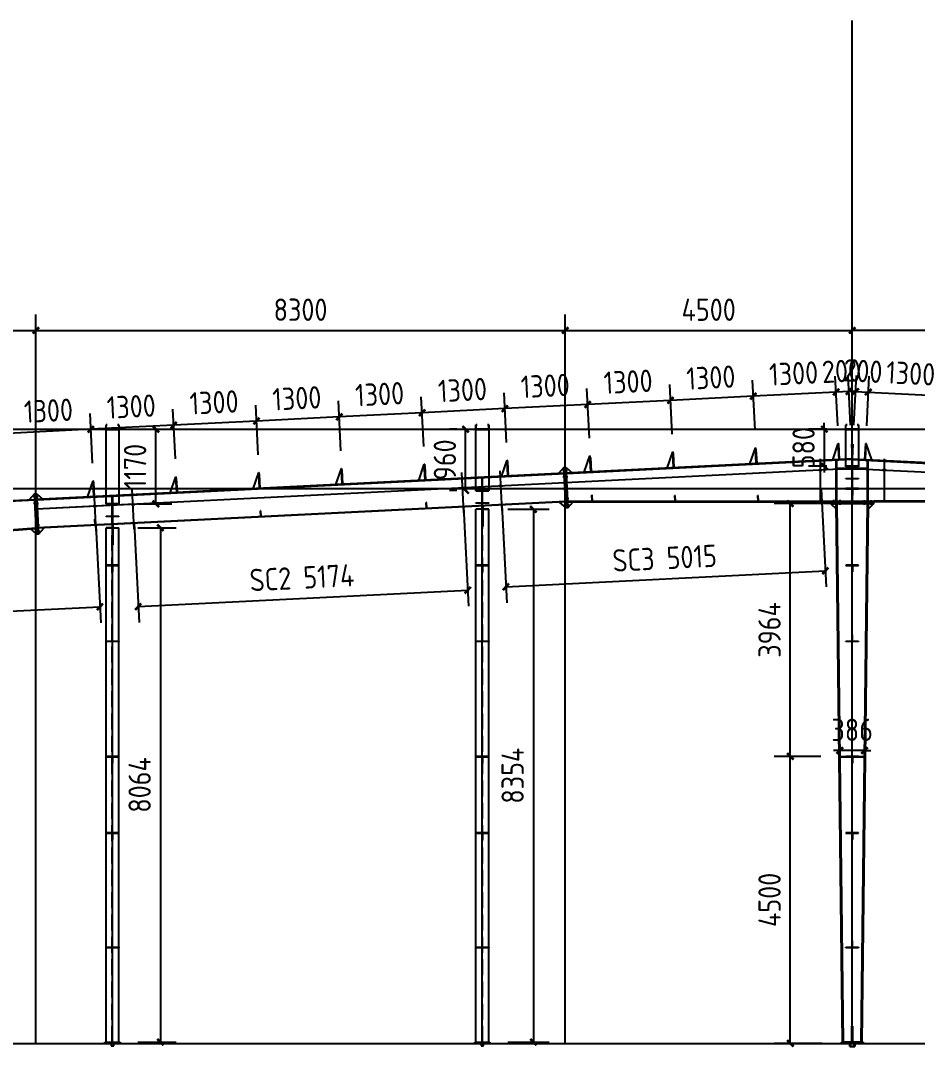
# Model space of a CAD drawing. Extents: x 102162 to 621267, y -39398 to 328893.
# Drawn here: x 185824 to 199888, y 34515 to 50616 of the extents above; entities that cross this region are included whole.
import ezdxf

# ---------------------------------------------------------------- set-up
doc = ezdxf.new("R2010")
doc.units = 0
doc.header["$LTSCALE"] = 1000
doc.header["$MEASUREMENT"] = 0
doc.linetypes.add('DASH', pattern=[0.35, 0.25, -0.1])
doc.layers.add('AXIS', color=3, linetype='Continuous')
doc.layers.add('DOTE', color=1, linetype='Continuous')
doc.styles.get("Standard").update_dxf_attribs({"font": 'gbenor.shx', "bigfont": 'gbcbig.shx'})
doc.dimstyles.get("Standard").update_dxf_attribs({"dimscale": 100, "dimtxt": 3.5, "dimasz": 1, "dimexe": 2.5, "dimexo": 3, "dimgap": 1.5, "dimtad": 1, "dimdec": 0, "dimzin": 0, "dimdsep": 46, "dimtxsty": 'Standard', "dimblk": 'ARCHTICK', "dimcen": 0.09, "dimadec": 0, "dimazin": 0, "dimtfac": 1, "dimtdec": 0, "dimtix": 1, "dimtmove": 2, "dimatfit": 3, "dimfxl": 1, "dimtolj": 1, "dimtzin": 0, "dimarcsym": 0})

# ---------------------------------------------------------------- blocks, each defined once
blk = doc.blocks.new('_ArchTick')
at = {"color": 0, "linetype": 'ByBlock', "const_width": 0.4}
blk.add_lwpolyline([(-0.5, -0.5), (0.5, 0.5)], dxfattribs=at)
blk = doc.blocks.new('*D8777')
at = {"layer": 'AXIS', "color": 0, "lineweight": -2}
for p, q in [((181565, 43176), (181565, 46007)), ((186065, 43669), (186065, 46007)), ((181565, 45757), (186065, 45757))]:
    blk.add_line(p, q, dxfattribs=at)
at = {"layer": 'Defpoints', "color": 0}
for p in [(186065, 45757), (186065, 43369), (181565, 42876)]:
    blk.add_point(p, dxfattribs=at)
at = {"layer": 'AXIS', "color": 0, "lineweight": -2, "xscale": 100, "yscale": 100, "zscale": 100, "rotation": 180}
blk.add_blockref('_ArchTick', (181565, 45757), dxfattribs=at)
at = {"layer": 'AXIS', "color": 0, "lineweight": -2, "xscale": 100, "yscale": 100, "zscale": 100}
blk.add_blockref('_ArchTick', (186065, 45757), dxfattribs=at)
at = {"layer": 'AXIS', "color": 0, "insert": (183815, 46082), "char_height": 350, "attachment_point": 5}
blk.add_mtext('\\A1;4500', dxfattribs=at)
blk = doc.blocks.new('*D8778')
at = {"layer": 'AXIS', "color": 0, "lineweight": -2}
for p, q in [((186065, 43669), (186065, 46007)), ((194365, 42597), (194365, 46007)), ((186065, 45757), (194365, 45757))]:
    blk.add_line(p, q, dxfattribs=at)
at = {"layer": 'Defpoints', "color": 0}
for p in [(194365, 45757), (186065, 43369), (194365, 42297)]:
    blk.add_point(p, dxfattribs=at)
at = {"layer": 'AXIS', "color": 0, "lineweight": -2, "xscale": 100, "yscale": 100, "zscale": 100, "rotation": 180}
blk.add_blockref('_ArchTick', (186065, 45757), dxfattribs=at)
at = {"layer": 'AXIS', "color": 0, "lineweight": -2, "xscale": 100, "yscale": 100, "zscale": 100}
blk.add_blockref('_ArchTick', (194365, 45757), dxfattribs=at)
at = {"layer": 'AXIS', "color": 0, "insert": (190215, 46082), "char_height": 350, "attachment_point": 5}
blk.add_mtext('\\A1;8300', dxfattribs=at)
blk = doc.blocks.new('*D8779')
at = {"layer": 'AXIS', "color": 0, "lineweight": -2}
for p, q in [((194365, 42597), (194365, 46007)), ((198865, 44739), (198865, 46007)), ((194365, 45757), (198865, 45757))]:
    blk.add_line(p, q, dxfattribs=at)
at = {"layer": 'Defpoints', "color": 0}
for p in [(198865, 45757), (198865, 44439), (194365, 42297)]:
    blk.add_point(p, dxfattribs=at)
at = {"layer": 'AXIS', "color": 0, "lineweight": -2, "xscale": 100, "yscale": 100, "zscale": 100, "rotation": 180}
blk.add_blockref('_ArchTick', (194365, 45757), dxfattribs=at)
at = {"layer": 'AXIS', "color": 0, "lineweight": -2, "xscale": 100, "yscale": 100, "zscale": 100}
blk.add_blockref('_ArchTick', (198865, 45757), dxfattribs=at)
at = {"layer": 'AXIS', "color": 0, "insert": (196615, 46082), "char_height": 350, "attachment_point": 5}
blk.add_mtext('\\A1;4500', dxfattribs=at)
blk = doc.blocks.new('*D8780')
at = {"layer": 'AXIS', "color": 0, "lineweight": -2}
for p, q in [((198639, 44262), (198600, 45040)), ((198839, 44272), (198800, 45050)), ((198613, 44791), (198513, 44786)), ((198813, 44801), (198613, 44791)), ((198813, 44801), (198912, 44806))]:
    blk.add_line(p, q, dxfattribs=at)
at = {"layer": 'Defpoints', "color": 0}
for p in [(198613, 44791), (198654, 43962), (198854, 43972)]:
    blk.add_point(p, dxfattribs=at)
at = {"layer": 'AXIS', "color": 0, "lineweight": -2, "xscale": 100, "yscale": 100, "zscale": 100}
for p, rotation in [((198613, 44791), 2.862405226111325), ((198813, 44801), 182.8624052261113)]:
    blk.add_blockref('_ArchTick', p, dxfattribs=dict(at, rotation=rotation))
at = {"layer": 'AXIS', "color": 0, "insert": (198696, 45120), "char_height": 350, "attachment_point": 5, "rotation": 2.8624}
blk.add_mtext('\\A1;200', dxfattribs=at)
blk = doc.blocks.new('*D8781')
at = {"layer": 'AXIS', "color": 0, "lineweight": -2}
for p, q in [((197341, 44197), (197302, 44976)), ((198639, 44262), (198600, 45040)), ((198613, 44791), (197314, 44726))]:
    blk.add_line(p, q, dxfattribs=at)
at = {"layer": 'Defpoints', "color": 0}
for p in [(197314, 44726), (198654, 43962), (197356, 43897)]:
    blk.add_point(p, dxfattribs=at)
at = {"layer": 'AXIS', "color": 0, "lineweight": -2, "xscale": 100, "yscale": 100, "zscale": 100}
for p, rotation in [((197314, 44726), 182.8624052262575), ((198613, 44791), 2.862405226257474)]:
    blk.add_blockref('_ArchTick', p, dxfattribs=dict(at, rotation=rotation))
at = {"layer": 'AXIS', "color": 0, "insert": (197947, 45083), "char_height": 350, "attachment_point": 5, "rotation": 2.8624}
blk.add_mtext('\\A1;1300', dxfattribs=at)
blk = doc.blocks.new('*D8782')
at = {"layer": 'AXIS', "color": 0, "lineweight": -2}
for p, q in [((197341, 44197), (197302, 44976)), ((196043, 44132), (196004, 44911)), ((197314, 44726), (196016, 44661))]:
    blk.add_line(p, q, dxfattribs=at)
at = {"layer": 'Defpoints', "color": 0}
for p in [(196016, 44661), (196057, 43832), (197356, 43897)]:
    blk.add_point(p, dxfattribs=at)
at = {"layer": 'AXIS', "color": 0, "lineweight": -2, "xscale": 100, "yscale": 100, "zscale": 100}
for p, rotation in [((197314, 44726), 2.862405226257474), ((196016, 44661), 182.8624052262575)]:
    blk.add_blockref('_ArchTick', p, dxfattribs=dict(at, rotation=rotation))
at = {"layer": 'AXIS', "color": 0, "insert": (196649, 45018), "char_height": 350, "attachment_point": 5, "rotation": 2.8624}
blk.add_mtext('\\A1;1300', dxfattribs=at)
blk = doc.blocks.new('*D8783')
at = {"layer": 'AXIS', "color": 0, "lineweight": -2}
for p, q in [((194744, 44067), (194705, 44846)), ((196043, 44132), (196004, 44911)), ((196016, 44661), (194718, 44596))]:
    blk.add_line(p, q, dxfattribs=at)
at = {"layer": 'Defpoints', "color": 0}
for p in [(194718, 44596), (196057, 43832), (194759, 43767)]:
    blk.add_point(p, dxfattribs=at)
at = {"layer": 'AXIS', "color": 0, "lineweight": -2, "xscale": 100, "yscale": 100, "zscale": 100}
for p, rotation in [((194718, 44596), 182.8624052262575), ((196016, 44661), 2.862405226257474)]:
    blk.add_blockref('_ArchTick', p, dxfattribs=dict(at, rotation=rotation))
at = {"layer": 'AXIS', "color": 0, "insert": (195351, 44953), "char_height": 350, "attachment_point": 5, "rotation": 2.8624}
blk.add_mtext('\\A1;1300', dxfattribs=at)
blk = doc.blocks.new('*D8784')
at = {"layer": 'AXIS', "color": 0, "lineweight": -2}
for p, q in [((193446, 44002), (193407, 44781)), ((194744, 44067), (194705, 44846)), ((194718, 44596), (193419, 44531))]:
    blk.add_line(p, q, dxfattribs=at)
at = {"layer": 'Defpoints', "color": 0}
for p in [(193419, 44531), (193461, 43703), (194759, 43767)]:
    blk.add_point(p, dxfattribs=at)
at = {"layer": 'AXIS', "color": 0, "lineweight": -2, "xscale": 100, "yscale": 100, "zscale": 100}
for p, rotation in [((193419, 44531), 182.8624052262575), ((194718, 44596), 2.862405226257474)]:
    blk.add_blockref('_ArchTick', p, dxfattribs=dict(at, rotation=rotation))
at = {"layer": 'AXIS', "color": 0, "insert": (194052, 44888), "char_height": 350, "attachment_point": 5, "rotation": 2.8624}
blk.add_mtext('\\A1;1300', dxfattribs=at)
blk = doc.blocks.new('*D8785')
at = {"layer": 'AXIS', "color": 0, "lineweight": -2}
for p, q in [((193446, 44002), (193407, 44781)), ((192147, 43937), (192108, 44716)), ((193419, 44531), (192121, 44466))]:
    blk.add_line(p, q, dxfattribs=at)
at = {"layer": 'Defpoints', "color": 0}
for p in [(192121, 44466), (192162, 43638), (193461, 43703)]:
    blk.add_point(p, dxfattribs=at)
at = {"layer": 'AXIS', "color": 0, "lineweight": -2, "xscale": 100, "yscale": 100, "zscale": 100}
for p, rotation in [((193419, 44531), 2.862405226257474), ((192121, 44466), 182.8624052262575)]:
    blk.add_blockref('_ArchTick', p, dxfattribs=dict(at, rotation=rotation))
at = {"layer": 'AXIS', "color": 0, "insert": (192754, 44823), "char_height": 350, "attachment_point": 5, "rotation": 2.8624}
blk.add_mtext('\\A1;1300', dxfattribs=at)
blk = doc.blocks.new('*D8786')
at = {"layer": 'AXIS', "color": 0, "lineweight": -2}
for p, q in [((190849, 43872), (190810, 44651)), ((192147, 43937), (192108, 44716)), ((192121, 44466), (190823, 44401))]:
    blk.add_line(p, q, dxfattribs=at)
at = {"layer": 'Defpoints', "color": 0}
for p in [(190823, 44401), (192162, 43638), (190864, 43573)]:
    blk.add_point(p, dxfattribs=at)
at = {"layer": 'AXIS', "color": 0, "lineweight": -2, "xscale": 100, "yscale": 100, "zscale": 100}
for p, rotation in [((190823, 44401), 182.8624052262575), ((192121, 44466), 2.862405226257474)]:
    blk.add_blockref('_ArchTick', p, dxfattribs=dict(at, rotation=rotation))
at = {"layer": 'AXIS', "color": 0, "insert": (191455, 44758), "char_height": 350, "attachment_point": 5, "rotation": 2.8624}
blk.add_mtext('\\A1;1300', dxfattribs=at)
blk = doc.blocks.new('*D8787')
at = {"layer": 'AXIS', "color": 0, "lineweight": -2}
for p, q in [((190849, 43872), (190810, 44651)), ((189551, 43807), (189512, 44586)), ((190823, 44401), (189524, 44336))]:
    blk.add_line(p, q, dxfattribs=at)
at = {"layer": 'Defpoints', "color": 0}
for p in [(189524, 44336), (189566, 43508), (190864, 43573)]:
    blk.add_point(p, dxfattribs=at)
at = {"layer": 'AXIS', "color": 0, "lineweight": -2, "xscale": 100, "yscale": 100, "zscale": 100}
for p, rotation in [((190823, 44401), 2.862405226257474), ((189524, 44336), 182.8624052262575)]:
    blk.add_blockref('_ArchTick', p, dxfattribs=dict(at, rotation=rotation))
at = {"layer": 'AXIS', "color": 0, "insert": (190157, 44693), "char_height": 350, "attachment_point": 5, "rotation": 2.8624}
blk.add_mtext('\\A1;1300', dxfattribs=at)
blk = doc.blocks.new('*D8788')
at = {"layer": 'AXIS', "color": 0, "lineweight": -2}
for p, q in [((188252, 43742), (188213, 44521)), ((189551, 43807), (189512, 44586)), ((189524, 44336), (188226, 44271))]:
    blk.add_line(p, q, dxfattribs=at)
at = {"layer": 'Defpoints', "color": 0}
for p in [(188226, 44271), (189566, 43508), (188267, 43443)]:
    blk.add_point(p, dxfattribs=at)
at = {"layer": 'AXIS', "color": 0, "lineweight": -2, "xscale": 100, "yscale": 100, "zscale": 100}
for p, rotation in [((188226, 44271), 182.8624052262575), ((189524, 44336), 2.862405226257474)]:
    blk.add_blockref('_ArchTick', p, dxfattribs=dict(at, rotation=rotation))
at = {"layer": 'AXIS', "color": 0, "insert": (188859, 44629), "char_height": 350, "attachment_point": 5, "rotation": 2.8624}
blk.add_mtext('\\A1;1300', dxfattribs=at)
blk = doc.blocks.new('*D8789')
at = {"layer": 'AXIS', "color": 0, "lineweight": -2}
for p, q in [((186954, 43678), (186915, 44456)), ((188252, 43742), (188213, 44521)), ((188226, 44271), (186927, 44207))]:
    blk.add_line(p, q, dxfattribs=at)
at = {"layer": 'Defpoints', "color": 0}
for p in [(186927, 44207), (186969, 43378), (188267, 43443)]:
    blk.add_point(p, dxfattribs=at)
at = {"layer": 'AXIS', "color": 0, "lineweight": -2, "xscale": 100, "yscale": 100, "zscale": 100}
for p, rotation in [((186927, 44207), 182.8624052262575), ((188226, 44271), 2.862405226257474)]:
    blk.add_blockref('_ArchTick', p, dxfattribs=dict(at, rotation=rotation))
at = {"layer": 'AXIS', "color": 0, "insert": (187560, 44564), "char_height": 350, "attachment_point": 5, "rotation": 2.8624}
blk.add_mtext('\\A1;1300', dxfattribs=at)
blk = doc.blocks.new('*D8790')
at = {"layer": 'AXIS', "color": 0, "lineweight": -2}
for p, q in [((186954, 43678), (186915, 44456)), ((185655, 43613), (185617, 44391)), ((186927, 44207), (185629, 44142))]:
    blk.add_line(p, q, dxfattribs=at)
at = {"layer": 'Defpoints', "color": 0}
for p in [(185629, 44142), (185670, 43313), (186969, 43378)]:
    blk.add_point(p, dxfattribs=at)
at = {"layer": 'AXIS', "color": 0, "lineweight": -2, "xscale": 100, "yscale": 100, "zscale": 100}
for p, rotation in [((186927, 44207), 2.862405226257474), ((185629, 44142), 182.8624052262575)]:
    blk.add_blockref('_ArchTick', p, dxfattribs=dict(at, rotation=rotation))
at = {"layer": 'AXIS', "color": 0, "insert": (186262, 44499), "char_height": 350, "attachment_point": 5, "rotation": 2.8624}
blk.add_mtext('\\A1;1300', dxfattribs=at)
blk = doc.blocks.new('*D8797')
at = {"layer": 'AXIS', "color": 0, "lineweight": -2}
for p, q in [((198865, 44739), (198865, 46007)), ((203365, 42597), (203365, 46007)), ((203365, 45757), (198865, 45757))]:
    blk.add_line(p, q, dxfattribs=at)
at = {"layer": 'Defpoints', "color": 0}
for p in [(198865, 45757), (198865, 44439), (203365, 42297)]:
    blk.add_point(p, dxfattribs=at)
at = {"layer": 'AXIS', "color": 0, "lineweight": -2, "xscale": 100, "yscale": 100, "zscale": 100, "rotation": 180}
blk.add_blockref('_ArchTick', (198865, 45757), dxfattribs=at)
at = {"layer": 'AXIS', "color": 0, "lineweight": -2, "xscale": 100, "yscale": 100, "zscale": 100}
blk.add_blockref('_ArchTick', (203365, 45757), dxfattribs=at)
at = {"layer": 'AXIS', "color": 0, "insert": (201115, 46082), "char_height": 350, "attachment_point": 5}
blk.add_mtext('\\A1;4500', dxfattribs=at)
blk = doc.blocks.new('*D8798')
at = {"layer": 'AXIS', "color": 0, "lineweight": -2}
for p, q in [((198892, 44272), (198931, 45050)), ((199092, 44262), (199130, 45040)), ((198918, 44801), (198818, 44806)), ((198918, 44801), (199118, 44791)), ((199118, 44791), (199218, 44786))]:
    blk.add_line(p, q, dxfattribs=at)
at = {"layer": 'Defpoints', "color": 0}
for p in [(199118, 44791), (198877, 43972), (199077, 43962)]:
    blk.add_point(p, dxfattribs=at)
at = {"layer": 'AXIS', "color": 0, "lineweight": -2, "xscale": 100, "yscale": 100, "zscale": 100}
for p, rotation in [((198918, 44801), 357.1375947738887), ((199118, 44791), 177.1375947738887)]:
    blk.add_blockref('_ArchTick', p, dxfattribs=dict(at, rotation=rotation))
at = {"layer": 'AXIS', "color": 0, "insert": (199034, 45120), "char_height": 350, "attachment_point": 5, "rotation": 357.1376}
blk.add_mtext('\\A1;200', dxfattribs=at)
blk = doc.blocks.new('*D8799')
at = {"layer": 'AXIS', "color": 0, "lineweight": -2}
for p, q in [((199092, 44262), (199130, 45040)), ((200390, 44197), (200429, 44976)), ((199118, 44791), (200416, 44726))]:
    blk.add_line(p, q, dxfattribs=at)
at = {"layer": 'Defpoints', "color": 0}
for p in [(200416, 44726), (199077, 43962), (200375, 43897)]:
    blk.add_point(p, dxfattribs=at)
at = {"layer": 'AXIS', "color": 0, "lineweight": -2, "xscale": 100, "yscale": 100, "zscale": 100}
for p, rotation in [((199118, 44791), 177.1375947737425), ((200416, 44726), 357.1375947737425)]:
    blk.add_blockref('_ArchTick', p, dxfattribs=dict(at, rotation=rotation))
at = {"layer": 'AXIS', "color": 0, "insert": (199783, 45083), "char_height": 350, "attachment_point": 5, "rotation": 357.1376}
blk.add_mtext('\\A1;1300', dxfattribs=at)
blk = doc.blocks.new('*D8822')
at = {"layer": 'AXIS', "color": 0, "lineweight": -2}
for p, q in [((198372, 39079), (197644, 39079)), ((197894, 34579), (197894, 39079)), ((198395, 34579), (197644, 34579))]:
    blk.add_line(p, q, dxfattribs=at)
at = {"layer": 'Defpoints', "color": 0}
for p in [(197894, 39079), (198672, 39079), (198695, 34579)]:
    blk.add_point(p, dxfattribs=at)
at = {"layer": 'AXIS', "color": 0, "lineweight": -2, "xscale": 100, "yscale": 100, "zscale": 100}
for p, rotation in [((197894, 39079), 90), ((197894, 34579), 270)]:
    blk.add_blockref('_ArchTick', p, dxfattribs=dict(at, rotation=rotation))
at = {"layer": 'AXIS', "color": 0, "insert": (197569, 36829), "char_height": 350, "attachment_point": 5, "rotation": 90}
blk.add_mtext('\\A1;4500', dxfattribs=at)
blk = doc.blocks.new('*D8823')
at = {"layer": 'AXIS', "color": 0, "lineweight": -2}
for p, q in [((198565, 43043), (197644, 43043)), ((197894, 39079), (197894, 43043)), ((198372, 39079), (197644, 39079))]:
    blk.add_line(p, q, dxfattribs=at)
at = {"layer": 'Defpoints', "color": 0}
for p in [(197894, 43043), (198865, 43043), (198672, 39079)]:
    blk.add_point(p, dxfattribs=at)
at = {"layer": 'AXIS', "color": 0, "lineweight": -2, "xscale": 100, "yscale": 100, "zscale": 100}
for p, rotation in [((197894, 43043), 90), ((197894, 39079), 270)]:
    blk.add_blockref('_ArchTick', p, dxfattribs=dict(at, rotation=rotation))
at = {"layer": 'AXIS', "color": 0, "insert": (197569, 41061), "char_height": 350, "attachment_point": 5, "rotation": 90}
blk.add_mtext('\\A1;3964', dxfattribs=at)
blk = doc.blocks.new('*D8832')
at = {"color": 0, "lineweight": -2}
for p, q in [((187665, 44209), (188196, 44209)), ((187946, 43039), (187946, 44209)), ((187665, 43039), (188196, 43039))]:
    blk.add_line(p, q, dxfattribs=at)
at = {"layer": 'Defpoints', "color": 0}
for p in [(187365, 44209), (187946, 44209), (187365, 43039)]:
    blk.add_point(p, dxfattribs=at)
at = {"color": 0, "lineweight": -2, "xscale": 100, "yscale": 100, "zscale": 100}
for p, rotation in [((187946, 44209), 90), ((187946, 43039), 270)]:
    blk.add_blockref('_ArchTick', p, dxfattribs=dict(at, rotation=rotation))
at = {"color": 0, "insert": (187621, 43624), "char_height": 350, "attachment_point": 5, "rotation": 90}
blk.add_mtext('\\A1;1170', dxfattribs=at)
blk = doc.blocks.new('*D8833')
at = {"color": 0, "lineweight": -2}
for p, q in [((192665, 44209), (192553, 44209)), ((192803, 43249), (192803, 44209)), ((192665, 43249), (192553, 43249))]:
    blk.add_line(p, q, dxfattribs=at)
at = {"layer": 'Defpoints', "color": 0}
for p in [(192803, 44209), (192965, 44209), (192965, 43249)]:
    blk.add_point(p, dxfattribs=at)
at = {"color": 0, "lineweight": -2, "xscale": 100, "yscale": 100, "zscale": 100}
for p, rotation in [((192803, 44209), 90), ((192803, 43249), 270)]:
    blk.add_blockref('_ArchTick', p, dxfattribs=dict(at, rotation=rotation))
at = {"color": 0, "insert": (192478, 43729), "char_height": 350, "attachment_point": 5, "rotation": 90}
blk.add_mtext('\\A1;960', dxfattribs=at)
blk = doc.blocks.new('*D8774')
at = {"color": 0, "lineweight": -2}
for p, q in [((198428, 44209), (198428, 44309)), ((198465, 44209), (198178, 44209)), ((198428, 44209), (198428, 43629)), ((198465, 43629), (198178, 43629)), ((198428, 43629), (198428, 43529))]:
    blk.add_line(p, q, dxfattribs=at)
at = {"layer": 'Defpoints', "color": 0}
for p in [(198765, 44209), (198428, 43629), (198765, 43629)]:
    blk.add_point(p, dxfattribs=at)
at = {"color": 0, "lineweight": -2, "xscale": 100, "yscale": 100, "zscale": 100}
for p, rotation in [((198428, 44209), 270), ((198428, 43629), 90)]:
    blk.add_blockref('_ArchTick', p, dxfattribs=dict(at, rotation=rotation))
at = {"color": 0, "insert": (198103, 43919), "char_height": 350, "attachment_point": 5, "rotation": 90}
blk.add_mtext('\\A1;580', dxfattribs=at)
blk = doc.blocks.new('*D8842')
at = {"layer": 'AXIS', "color": 0, "lineweight": -2}
for p, q in [((198672, 39379), (198672, 39420)), ((199059, 39379), (199059, 39420)), ((198672, 39170), (198572, 39170)), ((199059, 39170), (198672, 39170)), ((199059, 39170), (199159, 39170))]:
    blk.add_line(p, q, dxfattribs=at)
at = {"layer": 'Defpoints', "color": 0}
for p in [(198672, 39170), (198672, 39079), (199059, 39079)]:
    blk.add_point(p, dxfattribs=at)
at = {"layer": 'AXIS', "color": 0, "lineweight": -2, "xscale": 100, "yscale": 100, "zscale": 100}
for p, rotation in [((198672, 39170), 1.068666372971742e-12), ((199059, 39170), 180.0000000000011)]:
    blk.add_blockref('_ArchTick', p, dxfattribs=dict(at, rotation=rotation))
at = {"layer": 'AXIS', "color": 0, "insert": (198865, 39495), "char_height": 350, "attachment_point": 5}
blk.add_mtext('\\A1;386', dxfattribs=at)
blk = doc.blocks.new('*D8834')
at = {"color": 0, "lineweight": -2}
for p, q in [((187665, 42663), (188267, 42663)), ((188017, 42663), (188017, 34599)), ((187665, 34599), (188267, 34599))]:
    blk.add_line(p, q, dxfattribs=at)
at = {"layer": 'Defpoints', "color": 0}
for p in [(187365, 42663), (187365, 34599), (188017, 34599)]:
    blk.add_point(p, dxfattribs=at)
at = {"color": 0, "lineweight": -2, "xscale": 100, "yscale": 100, "zscale": 100}
for p, rotation in [((188017, 42663), 90), ((188017, 34599), 270)]:
    blk.add_blockref('_ArchTick', p, dxfattribs=dict(at, rotation=rotation))
at = {"color": 0, "insert": (187692, 38631), "char_height": 350, "attachment_point": 5, "rotation": 90}
blk.add_mtext('\\A1;8064', dxfattribs=at)
blk = doc.blocks.new('*D8835')
at = {"color": 0, "lineweight": -2}
for p, q in [((193465, 42953), (194116, 42953)), ((193866, 42953), (193866, 34599)), ((193465, 34599), (194116, 34599))]:
    blk.add_line(p, q, dxfattribs=at)
at = {"layer": 'Defpoints', "color": 0}
for p in [(193165, 42953), (193165, 34599), (193866, 34599)]:
    blk.add_point(p, dxfattribs=at)
at = {"color": 0, "lineweight": -2, "xscale": 100, "yscale": 100, "zscale": 100}
for p, rotation in [((193866, 42953), 90), ((193866, 34599), 270)]:
    blk.add_blockref('_ArchTick', p, dxfattribs=dict(at, rotation=rotation))
at = {"color": 0, "insert": (193541, 38776), "char_height": 350, "attachment_point": 5, "rotation": 90}
blk.add_mtext('\\A1;8354', dxfattribs=at)
blk = doc.blocks.new('*D8836')
at = {"color": 0, "lineweight": -2}
for p, q in [((187005, 42700), (187081, 41175)), ((182306, 42466), (182383, 40940)), ((182370, 41190), (187069, 41424))]:
    blk.add_line(p, q, dxfattribs=at)
at = {"layer": 'Defpoints', "color": 0}
for p in [(186990, 43000), (182291, 42765), (187069, 41424)]:
    blk.add_point(p, dxfattribs=at)
at = {"color": 0, "lineweight": -2, "xscale": 100, "yscale": 100, "zscale": 100}
for p, rotation in [((187069, 41424), 2.862405226111656), ((182370, 41190), 182.8624052261117)]:
    blk.add_blockref('_ArchTick', p, dxfattribs=dict(at, rotation=rotation))
at = {"color": 0, "insert": (184703, 41632), "char_height": 350, "attachment_point": 5, "rotation": 2.8624}
blk.add_mtext('\\A1;SC1 4704', dxfattribs=at)
blk = doc.blocks.new('*D8837')
at = {"color": 0, "lineweight": -2}
for p, q in [((192772, 42989), (192850, 41436)), ((187604, 42730), (187682, 41177)), ((187669, 41427), (192837, 41685))]:
    blk.add_line(p, q, dxfattribs=at)
at = {"layer": 'Defpoints', "color": 0}
for p in [(192757, 43288), (187589, 43030), (192837, 41685)]:
    blk.add_point(p, dxfattribs=at)
at = {"color": 0, "lineweight": -2, "xscale": 100, "yscale": 100, "zscale": 100}
for p, rotation in [((192837, 41685), 2.862405226116185), ((187669, 41427), 182.8624052261162)]:
    blk.add_blockref('_ArchTick', p, dxfattribs=dict(at, rotation=rotation))
at = {"color": 0, "insert": (190237, 41881), "char_height": 350, "attachment_point": 5, "rotation": 2.8624}
blk.add_mtext('\\A1;SC2 5174', dxfattribs=at)
blk = doc.blocks.new('*D8838')
at = {"color": 0, "lineweight": -2}
for p, q in [((198380, 43269), (198457, 41738)), ((193371, 43019), (193448, 41488)), ((193435, 41737), (198444, 41988))]:
    blk.add_line(p, q, dxfattribs=at)
at = {"layer": 'Defpoints', "color": 0}
for p in [(198365, 43569), (193356, 43318), (198444, 41988)]:
    blk.add_point(p, dxfattribs=at)
at = {"color": 0, "lineweight": -2, "xscale": 100, "yscale": 100, "zscale": 100}
for p, rotation in [((198444, 41988), 2.862405226121859), ((193435, 41737), 182.8624052261219)]:
    blk.add_blockref('_ArchTick', p, dxfattribs=dict(at, rotation=rotation))
at = {"color": 0, "insert": (195924, 42187), "char_height": 350, "attachment_point": 5, "rotation": 2.8624}
blk.add_mtext('\\A1;SC3 5015', dxfattribs=at)

msp = doc.modelspace()

# ---------------------------------------------------------------- linework, layer by layer
at = {"color": 4}
for p, q in [((187165.4, 43038.7), (187165.4, 44279)), ((187165.4, 44209), (187165.4, 44279)), ((187165.4, 44279), (187185.4, 44279)), ((187167.4, 44209), (187167.4, 44279)), ((187185.4, 44279), (187185.4, 44277)), ((187365.4, 44279), (187345.4, 44279)), ((187345.4, 44279), (187345.4, 44277)), ((187365.4, 44279), (187365.4, 43038.7)), ((187365.4, 44279), (187365.4, 44209)), ((192965.4, 43248.7), (192965.4, 44279)), ((192965.4, 44209), (192965.4, 44279)), ((192965.4, 44279), (192985.4, 44279)), ((192967.4, 44209), (192967.4, 44279)), ((192985.4, 44279), (192985.4, 44277)), ((193165.4, 44279), (193145.4, 44279)), ((193145.4, 44279), (193145.4, 44277)), ((193165.4, 44279), (193165.4, 43248.7)), ((193165.4, 44279), (193165.4, 44209)), ((198765.4, 43621), (198765.4, 44279)), ((198765.4, 44209), (198765.4, 44279)), ((198765.4, 44279), (198785.4, 44279)), ((198767.4, 44209), (198767.4, 44279)), ((198785.4, 44279), (198785.4, 44277)), ((198965.4, 44279), (198945.4, 44279)), ((198945.4, 44279), (198945.4, 44277)), ((198965.4, 44279), (198965.4, 43621)), ((198965.4, 44279), (198965.4, 44209)), ((181549.4, 44209), (216175.4, 44209)), ((187365.4, 44211), (187165.4, 44211)), ((187365.4, 44209), (187165.4, 44209)), ((187185.4, 44277), (187167.4, 44277)), ((187345.4, 44277), (187363.4, 44277)), ((187363.4, 44277), (187363.4, 44209)), ((193165.4, 44211), (192965.4, 44211)), ((193165.4, 44209), (192965.4, 44209)), ((192985.4, 44277), (192967.4, 44277)), ((193145.4, 44277), (193163.4, 44277)), ((193163.4, 44277), (193163.4, 44209)), ((198965.4, 44211), (198765.4, 44211)), ((198965.4, 44209), (198765.4, 44209)), ((198785.4, 44277), (198767.4, 44277)), ((198945.4, 44277), (198963.4, 44277)), ((198963.4, 44277), (198963.4, 44209)), ((198865.4, 43629), (198765.4, 43629)), ((198765.4, 43629), (198765.4, 43621)), ((198765.4, 43621), (198965.4, 43621)), ((198862.4, 43437), (198862.4, 43621)), ((198965.4, 43629), (198865.4, 43629)), ((198965.4, 43629), (198865.4, 43629)), ((198965.4, 43629), (198865.4, 43629)), ((198868.4, 43437), (198868.4, 43621)), ((198965.4, 43621), (198965.4, 43629)), ((198765.4, 43429), (198765.4, 43437)), ((198765.4, 43437), (198965.4, 43437)), ((198865.4, 43429), (198765.4, 43429)), ((198965.4, 43429), (198865.4, 43429)), ((198965.4, 43437), (198965.4, 43429)), ((181549.4, 43279), (216175.4, 43279)), ((193065.4, 43248.7), (192965.4, 43248.7)), ((192965.4, 43248.7), (192965.4, 43240.7)), ((192965.4, 43240.7), (193165.4, 43240.7)), ((193062.4, 43056.7), (193062.4, 43240.7)), ((193165.4, 43248.7), (193065.4, 43248.7)), ((193165.4, 43248.7), (193065.4, 43248.7)), ((193068.4, 43056.7), (193068.4, 43240.7)), ((193165.4, 43240.7), (193165.4, 43248.7)), ((187265.4, 43038.7), (187165.4, 43038.7)), ((187165.4, 43038.7), (187165.4, 43030.7)), ((187165.4, 43030.7), (187365.4, 43030.7)), ((187262.4, 42846.7), (187262.4, 43030.7)), ((187365.4, 43038.7), (187265.4, 43038.7)), ((187268.4, 42846.7), (187268.4, 43030.7)), ((187365.4, 43030.7), (187365.4, 43038.7)), ((192965.4, 43048.7), (192965.4, 43056.7)), ((192965.4, 43056.7), (193165.4, 43056.7)), ((193065.4, 43048.7), (192965.4, 43048.7)), ((193165.4, 43048.7), (193065.4, 43048.7)), ((193165.4, 43056.7), (193165.4, 43048.7)), ((187165.4, 42838.7), (187165.4, 42846.7)), ((187165.4, 42846.7), (187365.4, 42846.7)), ((187265.4, 42838.7), (187165.4, 42838.7)), ((187365.4, 42838.7), (187265.4, 42838.7)), ((187365.4, 42846.7), (187365.4, 42838.7))]:
    msp.add_line(p, q, dxfattribs=at)
at = {"color": 2}
for p, q in [((187165.4, 44209), (187365.4, 44209)), ((187165.4, 44209), (187165.4, 44203)), ((187165.4, 44209), (187365.4, 44209)), ((187165.4, 44203), (187365.4, 44203)), ((187365.4, 44209), (187365.4, 44203)), ((192965.4, 44209), (193165.4, 44209)), ((192965.4, 44209), (192965.4, 44203)), ((192965.4, 44209), (193165.4, 44209)), ((192965.4, 44203), (193165.4, 44203)), ((193165.4, 44209), (193165.4, 44203)), ((198765.4, 44209), (198765.4, 44203)), ((198765.4, 44209), (198965.4, 44209)), ((198765.4, 44203), (198965.4, 44203)), ((198965.4, 44209), (198965.4, 44203)), ((198559.8, 43728.7), (198647.2, 43983.4)), ((198647.2, 43983.4), (198653.2, 43983.7)), ((198659.7, 43733.7), (198647.2, 43983.4)), ((198665.6, 43734), (198653.2, 43983.7)), ((198854, 43972.2), (198865.4, 43744)), ((198876.8, 43972.2), (198865.4, 43744)), ((199065.1, 43734), (199077.6, 43983.7)), ((199071.1, 43733.7), (199083.6, 43983.4)), ((199083.6, 43983.4), (199077.6, 43983.7)), ((199171, 43728.7), (199083.6, 43983.4)), ((195963, 43598.9), (196050.4, 43853.6)), ((196050.4, 43853.6), (196056.4, 43853.9)), ((196062.9, 43603.9), (196050.4, 43853.6)), ((196068.9, 43604.2), (196056.4, 43853.9)), ((196057.5, 43832.3), (196068.9, 43604.2)), ((197261.4, 43663.8), (197348.8, 43918.5)), ((197348.8, 43918.5), (197354.8, 43918.8)), ((197361.3, 43668.8), (197348.8, 43918.5)), ((197367.3, 43669.1), (197354.8, 43918.8)), ((197355.9, 43897.3), (197367.3, 43669.1)), ((192067.9, 43404.1), (192155.3, 43658.8)), ((192155.3, 43658.8), (192161.3, 43659.1)), ((192167.8, 43409.1), (192155.3, 43658.8)), ((192173.8, 43409.4), (192161.3, 43659.1)), ((192162.3, 43637.6), (192173.8, 43409.4)), ((193366.3, 43469.1), (193453.7, 43723.7)), ((193453.7, 43723.7), (193459.6, 43724)), ((193466.1, 43474.1), (193453.7, 43723.7)), ((193472.1, 43474.4), (193459.6, 43724)), ((193460.7, 43702.5), (193472.1, 43474.4)), ((194664.6, 43534), (194752, 43788.7)), ((194752, 43788.7), (194758, 43789)), ((194764.5, 43539), (194752, 43788.7)), ((194770.5, 43539.3), (194758, 43789)), ((194759.1, 43767.4), (194770.5, 43539.3)), ((198365.4, 43744), (198365.4, 43069)), ((198865.4, 43744), (198865.4, 43069)), ((198865.4, 43744), (198865.4, 43069)), ((199105.4, 43079), (199105.4, 43720)), ((199115.4, 43079), (199115.4, 43719.5)), ((199365.4, 43744), (199365.4, 43069)), ((189471.1, 43274.3), (189558.5, 43529)), ((189558.5, 43529), (189564.5, 43529.3)), ((189571, 43279), (189558.5, 43529)), ((189577, 43279), (189564.5, 43529.3)), ((189565.6, 43507.8), (189577, 43279.6)), ((190769.5, 43339.2), (190856.9, 43593.9)), ((190856.9, 43593.9), (190862.9, 43594.2)), ((190869.4, 43344.2), (190856.9, 43593.9)), ((190875.4, 43344.5), (190862.9, 43594.2)), ((190864, 43572.7), (190875.4, 43344.5)), ((192776.4, 42898.9), (192744.9, 43528.1)), ((193375.6, 42928.9), (193344.2, 43558.1)), ((194342.9, 43608), (194257.5, 43513.6)), ((194325.2, 43562.1), (194401.1, 43565.9)), ((194342.9, 43608), (194378.9, 43609.8)), ((194374.4, 42978.8), (194342.9, 43608)), ((194392.4, 42979.7), (194360.9, 43608.9)), ((194365.4, 43519), (194387.9, 43069.6)), ((194410.3, 42980.6), (194378.9, 43609.8)), ((194378.9, 43609.8), (194473.3, 43524.4)), ((198365.4, 43574.3), (198365.4, 43563.3)), ((198625.4, 43597.8), (199105.4, 43597.8)), ((198625.4, 43589.8), (199105.4, 43589.8)), ((199365.4, 43574.3), (199365.4, 43563.3)), ((186874.4, 43144.5), (186961.8, 43399.1)), ((186961.8, 43399.1), (186967.8, 43399.4)), ((186974.3, 43149.5), (186961.8, 43399.1)), ((186980.2, 43149.8), (186967.8, 43399.4)), ((186968.8, 43377.9), (186980.2, 43149.8)), ((188172.8, 43209.4), (188260.1, 43464.1)), ((188260.1, 43464.1), (188266.1, 43464.4)), ((188272.6, 43214.4), (188260.1, 43464.1)), ((188278.6, 43214.7), (188266.1, 43464.4)), ((188267.2, 43442.8), (188278.6, 43214.7)), ((193356.2, 43323.9), (193356.2, 43312.9)), ((194330.2, 43462.2), (194406.1, 43466)), ((186042.9, 43193), (185957.5, 43098.6)), ((186042.9, 43193), (186078.9, 43194.8)), ((186074.4, 42563.8), (186042.9, 43193)), ((186092.4, 42564.7), (186060.9, 43193.9)), ((186110.3, 42565.6), (186078.9, 43194.8)), ((186078.9, 43194.8), (186173.3, 43109.4)), ((187009.2, 42610.5), (186977.8, 43239.7)), ((187165.4, 43279), (187365.4, 43279)), ((187608.5, 42640.5), (187577, 43269.7)), ((192756.9, 43293.9), (192756.9, 43282.9)), ((192965.4, 43279), (193165.4, 43279)), ((194787.4, 43082.1), (194782.9, 43172.1)), ((194788.9, 43172.1), (194782.9, 43172.1)), ((194793.4, 43082.1), (194788.9, 43172.1)), ((196089, 43081.1), (196084.5, 43171.1)), ((196090.5, 43171), (196084.5, 43171.1)), ((196095, 43081), (196090.5, 43171)), ((197390.7, 43080), (197386.2, 43170)), ((197392.2, 43170), (197386.2, 43170)), ((197396.7, 43080), (197392.2, 43170)), ((198865.4, 43279), (198765.4, 43279)), ((198765.4, 43279), (198765.4, 43273)), ((198765.4, 43273), (198965.4, 43273)), ((198862.4, 43173), (198862.4, 43273)), ((198862.4, 43273), (198868.4, 43273)), ((198865.4, 43173), (198862.4, 43173)), ((198965.4, 43279), (198865.4, 43279)), ((198865.4, 43279), (198865.4, 43173)), ((198868.4, 43173), (198865.4, 43173)), ((198868.4, 43273), (198868.4, 43173)), ((198965.4, 43273), (198965.4, 43279)), ((199105.4, 43279), (199105.4, 43273)), ((199105.6, 43278.7), (199105.6, 43272.7)), ((186025.2, 43147.1), (186101.1, 43150.9)), ((186030.2, 43047.2), (186106.1, 43051)), ((186989.7, 43005.5), (186989.7, 42994.5)), ((187589, 43035.5), (187589, 43024.5)), ((192191.3, 43057.9), (192185.3, 43057.6)), ((192189.8, 42967.7), (192185.3, 43057.6)), ((192195.8, 42968), (192191.3, 43057.9)), ((193068.4, 42953.5), (193068.4, 43003.6)), ((193078.4, 42683.5), (193078.4, 43004.1)), ((194374.4, 42978.8), (194280, 43062)), ((194347.2, 43122.6), (194423.1, 43126.4)), ((194352.2, 43022.7), (194428.1, 43026.5)), ((194410.3, 42980.6), (194491.6, 43070.4)), ((194793.4, 43082.1), (194787.4, 43082.1)), ((196095, 43081), (196089, 43081.1)), ((197396.7, 43080), (197390.7, 43080)), ((198525.4, 43061), (198525.4, 43079)), ((198525.4, 43079), (199205.4, 43079)), ((198865.4, 43061), (198525.4, 43061)), ((198525.4, 43061), (198525.4, 43043)), ((198525.4, 43043), (199205.4, 43043)), ((198525.4, 43043), (198616.5, 42953)), ((198570.4, 43099), (198570.4, 43023)), ((198670.4, 43099), (198670.4, 43023)), ((199205.4, 43061), (198865.4, 43061)), ((199060.4, 43023), (199060.4, 43098.5)), ((199205.4, 43043), (199115.4, 42953)), ((199160.4, 43023), (199160.4, 43098.5)), ((199205.4, 43079), (199205.4, 43061)), ((199205.4, 43043), (199205.4, 43061)), ((189594.6, 42928), (189588.6, 42927.7)), ((189593.1, 42837.8), (189588.6, 42927.7)), ((189599.1, 42838.1), (189593.1, 42837.8)), ((189599.1, 42838.1), (189594.6, 42928)), ((192195.8, 42968), (192189.8, 42967.7)), ((193065.4, 42953.5), (193165.4, 42953.5)), ((193068.4, 42953.5), (193068.4, 42683.5)), ((194374.4, 42978.8), (194410.3, 42980.6)), ((186047.2, 42707.6), (186123.1, 42711.4)), ((186997.8, 42798.2), (186991.8, 42797.9)), ((186996.3, 42708), (186991.8, 42797.9)), ((187002.3, 42708.3), (186996.3, 42708)), ((187002.3, 42708.3), (186997.8, 42798.2)), ((187268.4, 42663.5), (187268.4, 42713.6)), ((187278.4, 42393.5), (187278.5, 42714.1)), ((193068.4, 42683.5), (193078.4, 42683.5)), ((186074.4, 42563.8), (185980, 42647)), ((186052.2, 42607.7), (186128.1, 42611.5)), ((186074.4, 42563.8), (186110.3, 42565.6)), ((186110.3, 42565.6), (186195.7, 42660)), ((187265.4, 42663.5), (187165.4, 42663.5)), ((187268.4, 42663.5), (187268.4, 42393.5)), ((187268.4, 42393.5), (187278.4, 42393.5)), ((187265.4, 42079), (187165.4, 42079)), ((187165.4, 42079), (187165.4, 42073)), ((187165.4, 42073), (187365.4, 42073)), ((187262.4, 41973), (187262.4, 42073)), ((187262.4, 42073), (187268.4, 42073)), ((187365.4, 42079), (187265.4, 42079)), ((187265.4, 42079), (187265.4, 41973)), ((187268.4, 42073), (187268.4, 41973)), ((187365.4, 42073), (187365.4, 42079)), ((193065.4, 42079), (192965.4, 42079)), ((192965.4, 42079), (192965.4, 42073)), ((192965.4, 42073), (193165.4, 42073)), ((193062.4, 41973), (193062.4, 42073)), ((193062.4, 42073), (193068.4, 42073)), ((193165.4, 42079), (193065.4, 42079)), ((193065.4, 42079), (193065.4, 41973)), ((193068.4, 42073), (193068.4, 41973)), ((193165.4, 42073), (193165.4, 42079)), ((198865.4, 42079), (198765.4, 42079)), ((198765.4, 42079), (198765.4, 42073)), ((198765.4, 42073), (198965.4, 42073)), ((198862.4, 41973), (198862.4, 42073)), ((198862.4, 42073), (198868.4, 42073)), ((198965.4, 42079), (198865.4, 42079)), ((198865.4, 42079), (198865.4, 41973)), ((198868.4, 42073), (198868.4, 41973)), ((198965.4, 42073), (198965.4, 42079)), ((187265.4, 41973), (187262.4, 41973)), ((187268.4, 41973), (187265.4, 41973)), ((193065.4, 41973), (193062.4, 41973)), ((193068.4, 41973), (193065.4, 41973)), ((198865.4, 41973), (198862.4, 41973)), ((198868.4, 41973), (198865.4, 41973)), ((187265.4, 40985), (187262.4, 40985)), ((187262.4, 40985), (187262.4, 40885)), ((187265.4, 40879), (187265.4, 40985)), ((187268.4, 40985), (187265.4, 40985)), ((187268.4, 40885), (187268.4, 40985)), ((193065.4, 40985), (193062.4, 40985)), ((193062.4, 40985), (193062.4, 40885)), ((193065.4, 40879), (193065.4, 40985)), ((193068.4, 40985), (193065.4, 40985)), ((193068.4, 40885), (193068.4, 40985)), ((198865.4, 40985), (198862.4, 40985)), ((198862.4, 40985), (198862.4, 40885)), ((198865.4, 40879), (198865.4, 40985)), ((198868.4, 40985), (198865.4, 40985)), ((198868.4, 40885), (198868.4, 40985)), ((187165.4, 40879), (187165.4, 40885)), ((187165.4, 40885), (187365.4, 40885)), ((187265.4, 40879), (187165.4, 40879)), ((187262.4, 40885), (187268.4, 40885)), ((187365.4, 40879), (187265.4, 40879)), ((187365.4, 40885), (187365.4, 40879)), ((192965.4, 40879), (192965.4, 40885)), ((192965.4, 40885), (193165.4, 40885)), ((193065.4, 40879), (192965.4, 40879)), ((193062.4, 40885), (193068.4, 40885)), ((193165.4, 40879), (193065.4, 40879)), ((193165.4, 40885), (193165.4, 40879)), ((198765.4, 40879), (198765.4, 40885)), ((198765.4, 40885), (198965.4, 40885)), ((198865.4, 40879), (198765.4, 40879)), ((198862.4, 40885), (198868.4, 40885)), ((198965.4, 40879), (198865.4, 40879)), ((198965.4, 40885), (198965.4, 40879)), ((187265.4, 39079), (187165.4, 39079)), ((187165.4, 39079), (187165.4, 39073)), ((187165.4, 39073), (187365.4, 39073)), ((187262.4, 38973), (187262.4, 39073)), ((187262.4, 39073), (187268.4, 39073)), ((187265.4, 38973), (187262.4, 38973)), ((187365.4, 39079), (187265.4, 39079)), ((187265.4, 39079), (187265.4, 38973)), ((187268.4, 38973), (187265.4, 38973)), ((187268.4, 39073), (187268.4, 38973)), ((187365.4, 39073), (187365.4, 39079)), ((193065.4, 39079), (192965.4, 39079)), ((192965.4, 39079), (192965.4, 39073)), ((192965.4, 39073), (193165.4, 39073)), ((193062.4, 38973), (193062.4, 39073)), ((193062.4, 39073), (193068.4, 39073)), ((193065.4, 38973), (193062.4, 38973)), ((193165.4, 39079), (193065.4, 39079)), ((193065.4, 39079), (193065.4, 38973)), ((193068.4, 38973), (193065.4, 38973)), ((193068.4, 39073), (193068.4, 38973)), ((193165.4, 39073), (193165.4, 39079)), ((198672.2, 39079), (199058.6, 39079)), ((198672.3, 39071), (199058.5, 39071)), ((198865.4, 39079), (198765.4, 39079)), ((198765.4, 39079), (198765.4, 39073)), ((198765.4, 39073), (198965.4, 39073)), ((198862.4, 38973), (198862.4, 39073)), ((198862.4, 39073), (198868.4, 39073)), ((198865.4, 38973), (198862.4, 38973)), ((198965.4, 39079), (198865.4, 39079)), ((198865.4, 39079), (198865.4, 38973)), ((198868.4, 38973), (198865.4, 38973)), ((198868.4, 39073), (198868.4, 38973)), ((198965.4, 39073), (198965.4, 39079)), ((187265.4, 37879), (187165.4, 37879)), ((187165.4, 37879), (187165.4, 37873)), ((187165.4, 37873), (187365.4, 37873)), ((187262.4, 37773), (187262.4, 37873)), ((187262.4, 37873), (187268.4, 37873)), ((187365.4, 37879), (187265.4, 37879)), ((187265.4, 37879), (187265.4, 37773)), ((187268.4, 37873), (187268.4, 37773)), ((187365.4, 37873), (187365.4, 37879)), ((193065.4, 37879), (192965.4, 37879)), ((192965.4, 37879), (192965.4, 37873)), ((192965.4, 37873), (193165.4, 37873)), ((193062.4, 37773), (193062.4, 37873)), ((193062.4, 37873), (193068.4, 37873)), ((193165.4, 37879), (193065.4, 37879)), ((193065.4, 37879), (193065.4, 37773)), ((193068.4, 37873), (193068.4, 37773)), ((193165.4, 37873), (193165.4, 37879)), ((198865.4, 37879), (198765.4, 37879)), ((198765.4, 37879), (198765.4, 37873)), ((198765.4, 37873), (198965.4, 37873)), ((198862.4, 37773), (198862.4, 37873)), ((198862.4, 37873), (198868.4, 37873)), ((198965.4, 37879), (198865.4, 37879)), ((198865.4, 37879), (198865.4, 37773)), ((198868.4, 37873), (198868.4, 37773)), ((198965.4, 37873), (198965.4, 37879)), ((187265.4, 37773), (187262.4, 37773)), ((187268.4, 37773), (187265.4, 37773)), ((193065.4, 37773), (193062.4, 37773)), ((193068.4, 37773), (193065.4, 37773)), ((198865.4, 37773), (198862.4, 37773)), ((198868.4, 37773), (198865.4, 37773)), ((187165.4, 36079), (187165.4, 36085)), ((187165.4, 36085), (187365.4, 36085)), ((187265.4, 36079), (187165.4, 36079)), ((187265.4, 36185), (187262.4, 36185)), ((187262.4, 36185), (187262.4, 36085)), ((187262.4, 36085), (187268.4, 36085)), ((187265.4, 36079), (187265.4, 36185)), ((187268.4, 36185), (187265.4, 36185)), ((187365.4, 36079), (187265.4, 36079)), ((187268.4, 36085), (187268.4, 36185)), ((187365.4, 36085), (187365.4, 36079)), ((192965.4, 36079), (192965.4, 36085)), ((192965.4, 36085), (193165.4, 36085)), ((193065.4, 36079), (192965.4, 36079)), ((193065.4, 36185), (193062.4, 36185)), ((193062.4, 36185), (193062.4, 36085)), ((193062.4, 36085), (193068.4, 36085)), ((193065.4, 36079), (193065.4, 36185)), ((193068.4, 36185), (193065.4, 36185)), ((193165.4, 36079), (193065.4, 36079)), ((193068.4, 36085), (193068.4, 36185)), ((193165.4, 36085), (193165.4, 36079)), ((198765.4, 36079), (198765.4, 36085)), ((198765.4, 36085), (198965.4, 36085)), ((198865.4, 36079), (198765.4, 36079)), ((198865.4, 36185), (198862.4, 36185)), ((198862.4, 36185), (198862.4, 36085)), ((198862.4, 36085), (198868.4, 36085)), ((198865.4, 36079), (198865.4, 36185)), ((198868.4, 36185), (198865.4, 36185)), ((198965.4, 36079), (198865.4, 36079)), ((198868.4, 36085), (198868.4, 36185)), ((198965.4, 36085), (198965.4, 36079)), ((198861.4, 34599), (198861.4, 34849)), ((198861.4, 34849), (198865.4, 34849)), ((198865.4, 34849), (198861.4, 34849)), ((198861.4, 34849), (198861.4, 34599)), ((198865.4, 34849), (198869.4, 34849)), ((198869.4, 34849), (198865.4, 34849)), ((198869.4, 34849), (198869.4, 34599)), ((198869.4, 34599), (198869.4, 34849)), ((187145.4, 34579), (187145.4, 34599)), ((187145.4, 34599), (187385.4, 34599)), ((187265.4, 34579), (187145.4, 34579)), ((187265.4, 34579), (187225.4, 34579)), ((187385.4, 34579), (187265.4, 34579)), ((187385.4, 34599), (187385.4, 34579)), ((192945.4, 34579), (192945.4, 34599)), ((192945.4, 34599), (193185.4, 34599)), ((193065.4, 34579), (192945.4, 34579)), ((193185.4, 34579), (193065.4, 34579)), ((193185.4, 34599), (193185.4, 34579)), ((198695.4, 34579), (198695.4, 34599)), ((198695.4, 34599), (199035.4, 34599)), ((199035.4, 34599), (198695.4, 34599)), ((198695.4, 34599), (198695.4, 34579)), ((198865.4, 34579), (198695.4, 34579)), ((198695.4, 34579), (198865.4, 34579)), ((198869.4, 34599), (198861.4, 34599)), ((198861.4, 34599), (198869.4, 34599)), ((199035.4, 34579), (198865.4, 34579)), ((198865.4, 34579), (199035.4, 34579)), ((199035.4, 34599), (199035.4, 34579)), ((199035.4, 34579), (199035.4, 34599))]:
    msp.add_line(p, q, dxfattribs=at)
for p, q in [((186065.4, 34579), (186065.4, 43879)), ((194365.4, 34579), (194365.4, 43879)), ((198865.4, 43744), (186065.4, 43104)), ((198865.4, 43732), (194384, 43507.9)), ((198615.4, 43079), (198615.4, 43719.5)), ((198625.4, 43079), (198625.4, 43719.5)), ((198865.4, 43744), (211665.4, 43104)), ((198865.4, 43732), (203346.8, 43507.9)), ((198872.9, 43594.2), (186072.9, 42954.2)), ((194365.8, 43511), (186083.8, 43096.9)), ((198365.4, 43568.8), (198340.4, 43568.8)), ((198340.4, 43568.8), (198390.4, 43568.8)), ((198857.9, 43594.2), (211657.9, 42954.2)), ((199390.4, 43568.8), (199340.4, 43568.8)), ((199365.4, 43568.8), (199390.4, 43568.8)), ((193356.2, 43318.4), (193331.2, 43318.4)), ((193331.2, 43318.4), (193381.2, 43318.4)), ((192756.9, 43288.4), (192731.9, 43288.4)), ((192731.9, 43288.4), (192781.9, 43288.4)), ((186047.8, 43095.1), (181565.4, 42871)), ((186047.4, 43103.1), (182073.4, 42904.4)), ((187613.4, 43031.2), (186072.9, 42954.2)), ((194369.5, 43076.7), (186087.5, 42662.6)), ((194369.9, 43068.7), (186087.9, 42654.6)), ((186989.7, 43000), (186964.7, 43000)), ((186964.7, 43000), (187014.7, 43000)), ((187589, 43030), (187564, 43030)), ((187564, 43030), (187614, 43030)), ((194405.2, 43082.5), (198525.4, 43079)), ((194405.8, 43070.5), (198525.4, 43069.1)), ((198615.4, 43043), (198715.2, 34599)), ((198715.2, 34599), (198615.4, 43043)), ((198625.4, 43043), (198725.2, 34599)), ((198725.2, 34599), (198625.4, 43043)), ((199005.6, 34599), (199105.4, 43043)), ((199105.4, 43043), (199005.6, 34599)), ((199015.6, 34599), (199115.4, 43043)), ((199115.4, 43043), (199015.6, 34599)), ((203325.5, 43082.5), (199205.4, 43079)), ((203324.9, 43070.5), (199205.4, 43069.1)), ((182073.4, 42353.7), (186069.9, 42653.8)), ((182091.4, 42363.1), (186069.5, 42661.8)), ((187165.4, 42663.5), (187365.4, 42663.5)), ((177562.3, 34579), (220234.7, 34579))]:
    msp.add_line(p, q)
at = {"color": 1}
msp.add_line((198625.4, 43593.8), (199105.4, 43593.8), dxfattribs=at)
at = {"color": 0}
msp.add_line((193165.4, 42953.5), (192965.4, 42953.5), dxfattribs=at)
at = {"color": 6}
for p, q in [((187245.4, 34579), (187245.4, 34539)), ((187245.4, 34539), (187285.4, 34539)), ((187285.4, 34539), (187285.4, 34579)), ((193045.4, 34579), (193045.4, 34539)), ((193045.4, 34539), (193085.4, 34539)), ((193085.4, 34539), (193085.4, 34579)), ((198825.4, 34579), (198825.4, 34529)), ((198825.4, 34529), (198825.4, 34579)), ((198825.4, 34529), (198905.4, 34529)), ((198905.4, 34529), (198825.4, 34529)), ((198835.4, 34579), (198835.4, 34529)), ((198835.4, 34529), (198835.4, 34579)), ((198895.4, 34529), (198895.4, 34579)), ((198895.4, 34579), (198895.4, 34529)), ((198905.4, 34529), (198905.4, 34579)), ((198905.4, 34579), (198905.4, 34529))]:
    msp.add_line(p, q, dxfattribs=at)
for centre in [(198365.4, 43568.8), (193356.2, 43318.4), (192756.9, 43288.4), (186989.7, 43000), (187589, 43030)]:
    msp.add_ellipse(centre, major_axis=(25, 0), ratio=0.22)
at = {"extrusion": (0, 0, -1)}
msp.add_ellipse((199365.4, 43568.8), major_axis=(-25, 0), ratio=0.22, dxfattribs=at)
at = {"layer": 'DOTE'}
for p, q in [((198865.4, 34579), (198865.4, 50616.1)), ((193065.4, 34579), (193065.4, 43454)), ((187265.4, 34579), (187265.4, 43164))]:
    msp.add_line(p, q, dxfattribs=at)
at = {"layer": 'DOTE', "color": 2}
for p, q in [((193061.4, 43011.3), (193061.4, 43445.8)), ((193069.4, 43011.7), (193069.4, 43446.2)), ((187261.4, 42721.3), (187261.4, 43155.8)), ((187269.4, 42721.7), (187269.4, 43156.2))]:
    msp.add_line(p, q, dxfattribs=at)
at = {"layer": 'DOTE', "color": 0}
for p, q in [((187165.4, 43151), (187165.4, 43159)), ((192965.4, 34599), (192965.4, 42953.5)), ((193165.4, 34599), (193165.4, 42953.5)), ((187165.4, 34599), (187165.4, 42663.5)), ((187365.4, 34599), (187365.4, 42663.5))]:
    msp.add_line(p, q, dxfattribs=at)
at = {"layer": 'DOTE', "color": 0, "linetype": 'DASH'}
for p, q in [((193062.4, 34599), (193062.4, 42953.5)), ((193068.4, 34599), (193068.4, 42953.5)), ((187262.4, 34599), (187262.4, 42663.5)), ((187268.4, 34599), (187268.4, 42663.5))]:
    msp.add_line(p, q, dxfattribs=at)

# ---------------------------------------------------------------- dimensions: what is measured, and where the dimension line sits
at = {"color": 4}
for p1, p2, distance, picture, middle in [((198765.4, 44209), (198765.4, 43629), -337.4, '*D8774', (198103, 43919)), ((187365.4, 43038.7), (187365.4, 44209), -580.6, '*D8832', (187621, 43623.9)), ((192965.4, 43248.7), (192965.4, 44209), 162.6, '*D8833', (192477.8, 43728.9))]:
    dim = msp.add_aligned_dim(p1=p1, p2=p2, distance=distance, dimstyle='Standard', dxfattribs=at)
    dim.commit()
    dim.dimension.update_dxf_attribs({"geometry": picture, "text_midpoint": middle})
for p1, p2, distance, text, picture, middle in [((193356.2, 43318.4), (198365.4, 43568.8), -1583.1, 'SC3 5015', '*D8838', (195923.6, 42187)), ((187589, 43030), (192756.9, 43288.4), -1605, 'SC2 5174', '*D8837', (190236.9, 41880.8)), ((182291.4, 42765.1), (186989.7, 43000), -1577.5, 'SC1 4704', '*D8836', (184703.1, 41631.6))]:
    dim = msp.add_aligned_dim(p1=p1, p2=p2, distance=distance, text=text, dimstyle='Standard')
    dim.commit()
    dim.dimension.update_dxf_attribs({"geometry": picture, "text_midpoint": middle})
for p1, p2, distance, picture, middle in [((193165.3959, 42953.4517), (193165.3959, 34599.0139), 700.6456, '*D8835', (193541.0415, 38776.2328)), ((187365.3959, 42663.4517), (187365.3959, 34599.0139), 652.0884, '*D8834', (187692.4843, 38631.2328))]:
    dim = msp.add_aligned_dim(p1=p1, p2=p2, distance=distance, dimstyle='Standard')
    dim.commit()
    dim.dimension.update_dxf_attribs({"geometry": picture, "text_midpoint": middle})
at = {"layer": 'AXIS'}
for base, p1, p2, picture, middle in [((186065.4, 45757.2), (181565.4, 42876.4), (186065.4, 43369.2), '*D8777', (183815.4, 46082.2)), ((194365.4, 45757.2), (186065.4, 43369.2), (194365.4, 42297.2), '*D8778', (190215.4, 46082.2)), ((198865.4, 45757.2), (194365.4, 42297.2), (198865.4, 44439.1), '*D8779', (196615.4, 46082.2))]:
    dim = msp.add_linear_dim(base=base, p1=p1, p2=p2, dimstyle='Standard', dxfattribs=at)
    dim.commit()
    dim.dimension.update_dxf_attribs({"geometry": picture, "text_midpoint": middle})
for base, p1, p2, angle, picture, middle in [((198865.4, 45757.2), (203365.4, 42297.2), (198865.4, 44439.1), 180, '*D8797', (201115.4, 46082.2)), ((196016.1, 44661), (197355.9, 43897.3), (196057.5, 43832.3), 2.86241, '*D8782', (196649, 45018)), ((197314.4, 44725.9), (198654.2, 43962.2), (197355.9, 43897.3), 2.86241, '*D8781', (197947.4, 45082.9)), ((200416.4, 44725.9), (199076.6, 43962.2), (200374.9, 43897.3), 177.13759, '*D8799', (199783.4, 45082.9)), ((193419.3, 44531.1), (194759.1, 43767.4), (193460.7, 43702.5), 2.86241, '*D8784', (194052.3, 44888.2)), ((194717.7, 44596), (196057.5, 43832.3), (194759.1, 43767.4), 2.86241, '*D8783', (195350.6, 44953.1)), ((189524.2, 44336.4), (190864, 43572.7), (189565.6, 43507.8), 2.86241, '*D8787', (190157.1, 44693.4)), ((190822.5, 44401.3), (192162.3, 43637.6), (190864, 43572.7), 2.86241, '*D8786', (191455.5, 44758.3)), ((192120.9, 44466.2), (193460.7, 43702.5), (192162.3, 43637.6), 2.86241, '*D8785', (192753.9, 44823.3)), ((186927.4, 44206.5), (188267.2, 43442.8), (186968.8, 43377.9), 2.86241, '*D8789', (187560.4, 44563.6)), ((188225.8, 44271.5), (189565.6, 43507.8), (188267.2, 43442.8), 2.86241, '*D8788', (188858.7, 44628.5)), ((185629, 44141.6), (186968.8, 43377.9), (185670.5, 43313), 2.86241, '*D8790', (186262, 44498.7)), ((197893.9, 43043), (198672.2, 39079), (198865.4, 43043), 90, '*D8823', (197568.9, 41061)), ((197893.9, 39079), (198695.4, 34579), (198672.2, 39079), 90, '*D8822', (197568.9, 36829))]:
    dim = msp.add_linear_dim(base=base, p1=p1, p2=p2, angle=angle, dimstyle='Standard', dxfattribs=at)
    dim.commit()
    dim.dimension.update_dxf_attribs({"geometry": picture, "text_midpoint": middle})
for p1, p2, distance, picture, middle in [((198854, 43972.2), (198654.2, 43962.2), -829.7, '*D8780', (198696.5, 45120.4)), ((198876.8, 43972.2), (199076.6, 43962.2), 829.7, '*D8798', (199034.3, 45120.4)), ((199058.6, 39079), (198672.2, 39079), -91.5, '*D8842', (198865.4, 39495.5))]:
    dim = msp.add_aligned_dim(p1=p1, p2=p2, distance=distance, dimstyle='Standard', dxfattribs=at)
    dim.commit()
    dim.dimension.update_dxf_attribs({"geometry": picture, "text_midpoint": middle})

doc.saveas('drawing.dxf')
